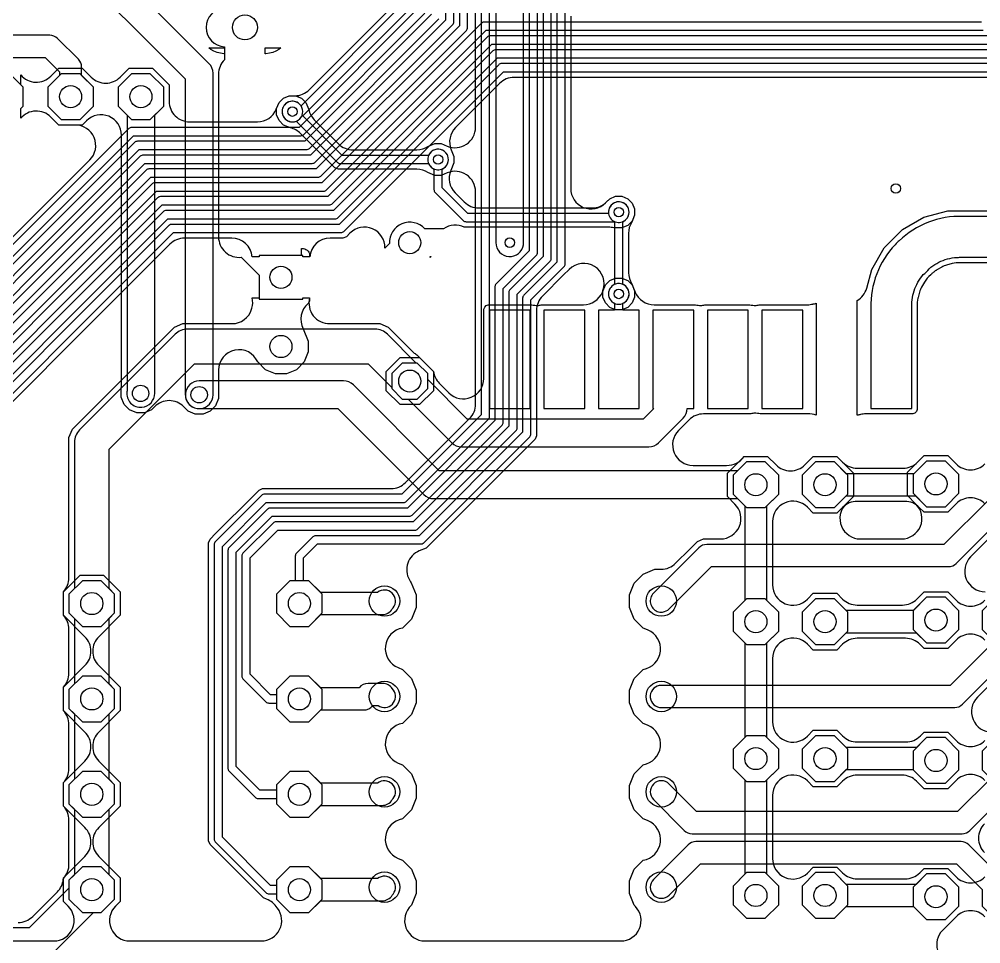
# Model space of a CAD drawing. Header units: millimetres. Extents: x -12 to 258, y 0 to 147.
# Drawn here: x 197.4 to 232.68, y 50.16 to 84.08 of the extents above; entities that cross this region are included whole.
import ezdxf

# ---------------------------------------------------------------- set-up
doc = ezdxf.new("R2010")
doc.units = ezdxf.units.MM

msp = doc.modelspace()

# ---------------------------------------------------------------- linework, layer by layer
at = {"layer": '16_copper'}
for points in [[(213.548, 91.1), (213.548, 83.837), (208.295, 78.584), (202.158, 78.584, 0.198912), (202.051, 78.54), (183.695, 60.184)], [(213.04, 90.945), (213.04, 84.047), (208.085, 79.092), (201.948, 79.092, 0.198912), (201.84, 79.048), (183.485, 60.692)], [(183.656, 60.432), (202.011, 78.788), (208.148, 78.788, 0.198912), (208.256, 78.832), (213.3, 83.876, 0.198912), (213.344, 83.984), (213.344, 91.008, 0.198912)], [(183.866, 59.924), (202.221, 78.28), (208.358, 78.28, 0.198912), (208.466, 78.324), (213.808, 83.666, 0.198912), (213.852, 83.774), (213.852, 91.037)], [(212.024, 84.468), (207.664, 80.108), (201.527, 80.108, 0.198912), (201.419, 80.064), (183.064, 61.708)], [(183.199, 62.131), (199.984, 78.916, 0.668179), (199.454, 80.196), (198.849, 80.196), (198.556, 80.488, 0.439552), (197.45, 80.443), (197.45, 80.802), (197.538, 80.89), (197.538, 81.585), (197.45, 81.673), (197.45, 82.032, 0.439552), (198.556, 81.987), (198.849, 82.279), (199.711, 82.279), (200.04, 81.951, 0.414214), (201.1, 81.951), (201.429, 82.279), (202.291, 82.279), (202.901, 81.669), (202.901, 81.062, 0.414214), (203.651, 80.312), (206.136, 80.312, 0.303348), (206.829, 80.775), (206.93, 81.019), (207.094, 81.183), (207.307, 81.271), (207.51, 81.271, 0.198912), (208.041, 81.491), (211.093, 84.543, 0.198912)], [(211.516, 84.679), (207.738, 80.901), (207.708, 80.94), (207.673, 80.975), (207.634, 81.005), (207.591, 81.03), (207.545, 81.049), (207.497, 81.062), (207.448, 81.068), (207.398, 81.068), (207.349, 81.062), (207.301, 81.049), (207.255, 81.03), (207.213, 81.005), (207.173, 80.975), (207.138, 80.94), (207.108, 80.9), (207.083, 80.857), (207.064, 80.812), (207.051, 80.764), (207.045, 80.715), (207.045, 80.665), (207.051, 80.616), (207.064, 80.568), (207.083, 80.522), (207.108, 80.479), (207.138, 80.44), (207.173, 80.405), (207.213, 80.375), (207.255, 80.35), (207.301, 80.331), (207.349, 80.318), (207.398, 80.312), (207.448, 80.312), (207.497, 80.318, 0.198912), (207.738, 80.479), (207.763, 80.522, 0.167316), (207.85, 80.582), (211.776, 84.508, 0.198912)], [(183.235, 61.448), (201.59, 79.804), (207.727, 79.804, 0.198912), (207.835, 79.848), (212.284, 84.297, 0.198912)], [(212.532, 84.258), (207.874, 79.6), (201.737, 79.6, 0.198912), (201.63, 79.556), (183.274, 61.2)], [(183.445, 60.94), (201.801, 79.296), (207.937, 79.296, 0.198912), (208.045, 79.34), (212.792, 84.087, 0.198912)], [(232.706, 83.976), (214.469, 83.976, 0.198912), (214.361, 83.932), (208.506, 78.076), (202.369, 78.076, 0.198912), (202.261, 78.032), (183.906, 59.676)], [(184.076, 59.416), (202.432, 77.772), (208.569, 77.772, 0.198912), (208.676, 77.816), (214.532, 83.672), (232.769, 83.672, 0.198912)], [(232.916, 83.468), (214.679, 83.468, 0.198912), (214.571, 83.424), (208.716, 77.568), (202.579, 77.568, 0.198912), (202.471, 77.524), (184.116, 59.168)], [(184.287, 58.908), (202.642, 77.264), (208.779, 77.264, 0.198912), (208.887, 77.308), (214.742, 83.164), (232.979, 83.164, 0.198912)], [(233.126, 82.96), (214.89, 82.96, 0.198912), (214.782, 82.916), (208.926, 77.06), (202.79, 77.06, 0.198912), (202.682, 77.016), (184.326, 58.66)], [(184.497, 58.4), (202.853, 76.756), (208.99, 76.756, 0.198912), (209.097, 76.8), (214.953, 82.656), (233.19, 82.656, 0.198912)], [(233.337, 82.452), (215.1, 82.452, 0.198912), (214.992, 82.408), (209.137, 76.552), (203, 76.552, 0.198912), (202.892, 76.508), (184.537, 58.152)], [(184.708, 57.892), (203.063, 76.248), (209.2, 76.248, 0.198912), (209.308, 76.292), (215.163, 82.148), (233.4, 82.148, 0.198912)], [(233.471, 81.944), (215.558, 81.944, 0.198912), (215.028, 81.725), (213.412, 80.109, 0.303349), (213.249, 79.291), (213.35, 79.047), (213.35, 78.815), (213.231, 78.527, 0.303348), (213.393, 77.71), (213.728, 77.375, 0.198912), (214.258, 77.156), (218.423, 77.156, 0.198915), (218.953, 77.375), (219.071, 77.493), (219.284, 77.581), (219.516, 77.581), (219.729, 77.493), (219.893, 77.329), (219.981, 77.116), (219.981, 76.884), (219.893, 76.671), (219.729, 76.507), (219.516, 76.419), (219.265, 76.419, 0.0649), (219.073, 76.444), (213.729, 76.444, 0.273181), (212.968, 76.388), (212.281, 76.388, 0.69854), (210.98, 75.848), (210.816, 75.684, 0.676907), (209.535, 76.232), (209.401, 76.099), (209.271, 76.044), (208.804, 76.044, 0.388765), (208.058, 75.36), (207.8, 75.36), (207.8, 75.41), (206.2, 75.41), (206.2, 75.36), (205.943, 75.36, 0.38878), (205.196, 76.044), (203.458, 76.044, 0.198912), (202.928, 75.825), (184.801, 57.699)], [(233.659, 75.143), (231.932, 75.143, 0.099923), (231.633, 75.11), (231.432, 75.057, 0.065544), (231.252, 74.982), (231.071, 74.878), (231.05, 74.864, 0.013883), (231.014, 74.841), (230.96, 74.799, 0.037301), (230.874, 74.723), (230.848, 74.699, 0.119038), (230.618, 74.425), (230.514, 74.244, 0.065544), (230.439, 74.064), (230.386, 73.863), (230.38, 73.838, 0.090621), (230.353, 73.564), (230.353, 69.76), (230.322, 69.685), (230.265, 69.628), (230.19, 69.597), (228.472, 69.597, 0.065233), (228.277, 69.571), (228.274, 69.57, 0.040864), (228.15, 69.546), (228.15, 71.6, 0.000022), (228.15, 71.6), (228.15, 73.756, 0.198212), (228.498, 74.21), (228.682, 74.897), (229.137, 75.685), (229.219, 75.767), (229.811, 76.359), (230.599, 76.814), (231.477, 77.049), (233.659, 77.049, 0.252577)], [(234.053, 76.846), (231.852, 76.846), (231.692, 76.838), (231.534, 76.823), (231.376, 76.799), (231.219, 76.768), (231.064, 76.729), (230.912, 76.683), (230.762, 76.629), (230.614, 76.568), (230.47, 76.5), (230.329, 76.425), (230.192, 76.343), (230.06, 76.254), (229.931, 76.159), (229.808, 76.058), (229.69, 75.951, 0.067681), (229.545, 75.806), (229.438, 75.688), (229.337, 75.565), (229.242, 75.436), (229.153, 75.304), (229.071, 75.167), (228.996, 75.026), (228.928, 74.882), (228.867, 74.734), (228.813, 74.584), (228.767, 74.432), (228.728, 74.277), (228.697, 74.12), (228.673, 73.962), (228.658, 73.804), (228.65, 73.644), (228.65, 69.8), (230.15, 69.8), (230.15, 73.564), (230.151, 73.607), (230.155, 73.693), (230.163, 73.779), (230.176, 73.864), (230.193, 73.948), (230.213, 74.031), (230.238, 74.113), (230.267, 74.194), (230.3, 74.274), (230.337, 74.351), (230.377, 74.427), (230.422, 74.501), (230.469, 74.572), (230.52, 74.641), (230.575, 74.708, 0.098994), (230.788, 74.921), (230.855, 74.976), (230.924, 75.027), (230.995, 75.074), (231.069, 75.119), (231.145, 75.159), (231.222, 75.196), (231.302, 75.229), (231.383, 75.258), (231.465, 75.283), (231.548, 75.303), (231.632, 75.32), (231.717, 75.333), (231.803, 75.341, 0.042262), (231.932, 75.346), (234.053, 75.346)], [(197.362, 50.938, 0.198912), (197.892, 51.158), (198.799, 52.064, 0.170182), (199.013, 52.512), (199.017, 52.553, 0.195576), (199.222, 53.085), (199.222, 54.695, 0.190508), (199.019, 55.207), (199.019, 56.073, 0.190567), (199.222, 56.585), (199.222, 58.195, 0.190508), (199.019, 58.707), (199.019, 59.573, 0.190567), (199.222, 60.085), (199.222, 61.695, 0.190508), (199.019, 62.207), (199.019, 63.073, 0.190567), (199.222, 63.585), (199.222, 68.727), (199.349, 69.035), (203.095, 72.781), (203.403, 72.908), (205.206, 72.908, 0.330871), (205.925, 73.442), (205.932, 73.473, 0.12784), (205.946, 73.86), (206.2, 73.86), (206.2, 73.81), (207.8, 73.81), (207.8, 73.86), (208.054, 73.86, 0.494571), (208.794, 72.908), (210.627, 72.908), (210.935, 72.781), (211.832, 71.883, 0.00437), (211.841, 71.874), (211.862, 71.856, 0.049681), (211.986, 71.766), (212.601, 71.15, 0.163333), (212.813, 70.723), (213.166, 70.369, 0.66818), (214.447, 70.9), (214.447, 73.44), (214.478, 73.515), (214.535, 73.572), (214.61, 73.603), (216.211, 73.603, 0.07075), (216.42, 73.579), (216.448, 73.58, 0.047332), (216.591, 73.603), (218.105, 73.603, 0.303347), (218.798, 74.066), (218.907, 74.329), (219.071, 74.493), (219.284, 74.581), (219.516, 74.581), (219.729, 74.493), (219.893, 74.329), (220.002, 74.066, 0.303347), (220.695, 73.603), (222.211, 73.603, 0.07075), (222.42, 73.579), (222.448, 73.58, 0.047332), (222.591, 73.603), (224.211, 73.603, 0.070733), (224.42, 73.579), (224.448, 73.58, 0.047338), (224.591, 73.603), (226.328, 73.603, 0.065233), (226.523, 73.629), (226.526, 73.63, 0.040863), (226.65, 73.654), (226.65, 71.6, 0.000022), (226.65, 71.6), (226.65, 69.546, 0.108413), (226.328, 69.597), (224.589, 69.597, 0.07075), (224.38, 69.621), (224.352, 69.62, 0.047332), (224.209, 69.597), (222.513, 69.597, 0.198912), (221.983, 69.377), (221.594, 68.989, 0.66818), (222.125, 67.708), (223.358, 67.708, 0.252914), (223.999, 68.038), (224.861, 68.038), (225.17, 67.73, 0.414214), (226.23, 67.73), (226.539, 68.038), (227.401, 68.038), (227.613, 67.826, 0.198912), (228.144, 67.607), (229.833, 67.607, 0.198912), (230.364, 67.826), (230.609, 68.071), (231.471, 68.071), (231.78, 67.763, 0.414214), (232.84, 67.763)], [(198.469, 49.651), (200.12, 51.302), (200.407, 51.302), (200.898, 51.793), (200.898, 52.487), (200.695, 52.69), (200.695, 55.09), (200.898, 55.293), (200.898, 55.987), (200.695, 56.19), (200.695, 58.59), (200.898, 58.793), (200.898, 59.487), (200.695, 59.69), (200.695, 62.09), (200.898, 62.293), (200.898, 62.987), (200.695, 63.19), (200.695, 68.297), (203.833, 71.435), (210.197, 71.435), (211.07, 70.562), (211.07, 70.526), (211.456, 70.14), (211.672, 70.14), (213.271, 68.541, 0.198912), (213.63, 68.392), (220.5, 68.392, 0.198912), (220.859, 68.541), (221.759, 69.441, 0.198912), (221.908, 69.8), (222.15, 69.8), (222.15, 73.4), (220.65, 73.4), (220.65, 69.8), (220.682, 69.8), (220.29, 69.408), (213.84, 69.408), (212.39, 70.858), (212.39, 71.074), (212.004, 71.46), (211.968, 71.46), (210.909, 72.519, 0.198912), (210.46, 72.705), (203.57, 72.705, 0.198912), (203.121, 72.519), (199.611, 69.009, 0.198912), (199.425, 68.56), (199.425, 63.19), (199.222, 62.987), (199.222, 62.293), (199.425, 62.09), (199.425, 59.69), (199.222, 59.487), (199.222, 58.793), (199.425, 58.59), (199.425, 56.19), (199.222, 55.987), (199.222, 55.293), (199.425, 55.09), (199.425, 52.69), (199.222, 52.487), (199.222, 52.2), (197.757, 50.735), (67.5, 50.735, 0.967636)], [(232.84, 66.297, 0.414214), (231.78, 66.297), (231.471, 65.989), (230.609, 65.989), (230.43, 66.168, 0.198912), (229.899, 66.387), (228.144, 66.387, 0.198912), (227.613, 66.168), (227.401, 65.956), (226.539, 65.956), (226.32, 66.174, 0.66818), (225.04, 65.644), (225.04, 63.327, 0.66818), (226.32, 62.796), (226.539, 63.015), (227.401, 63.015), (227.613, 62.803, 0.198912), (228.144, 62.583), (229.81, 62.583, 0.198912), (230.34, 62.803), (230.609, 63.071), (231.471, 63.071), (231.78, 62.763, 0.414214), (232.84, 62.763)], [(232.84, 61.297, 0.414214), (231.78, 61.297), (231.471, 60.989), (230.609, 60.989), (230.453, 61.144, 0.198912), (229.923, 61.364), (228.144, 61.364, 0.198912), (227.613, 61.144), (227.401, 60.932), (226.539, 60.932), (226.32, 61.151, 0.66818), (225.04, 60.621), (225.04, 58.303, 0.66818), (226.32, 57.773), (226.539, 57.992), (227.401, 57.992), (227.613, 57.78, 0.198912), (228.144, 57.56), (229.937, 57.56, 0.198912), (230.467, 57.78), (230.609, 57.921), (231.471, 57.921), (231.78, 57.613, 0.414214), (232.84, 57.613)], [(232.84, 56.147, 0.414214), (231.78, 56.147), (231.471, 55.839), (230.609, 55.839), (230.326, 56.121, 0.198912), (229.796, 56.341), (228.144, 56.341, 0.198912), (227.613, 56.121), (227.401, 55.909), (226.539, 55.909), (226.32, 56.128, 0.66818), (225.04, 55.597), (225.04, 53.28, 0.66818), (226.32, 52.75), (226.539, 52.968), (227.401, 52.968), (227.613, 52.756, 0.198912), (228.144, 52.537), (229.913, 52.537, 0.198912), (230.444, 52.756), (230.609, 52.921), (231.471, 52.921), (231.78, 52.613, 0.414214), (232.84, 52.613)], [(232.84, 51.147, 0.414214), (231.78, 51.147), (231.276, 50.644, 0.566634), (231.625, 49.386)]]:
    msp.add_lwpolyline(points, format="xyb", dxfattribs=at)
for points in [[(204.904, 82.812), (204.778, 82.829), (204.656, 82.862), (204.539, 82.91), (204.429, 82.973), (204.359, 83.027), (204.928, 83.027), (204.928, 82.812)], [(206.428, 82.812), (206.428, 83.027), (206.997, 83.027), (206.927, 82.973), (206.817, 82.91), (206.7, 82.862), (206.578, 82.829), (206.452, 82.812)], [(200.118, 80.89), (200.118, 81.585), (199.627, 82.076), (198.933, 82.076), (198.442, 81.585), (198.442, 80.89), (198.933, 80.399), (199.627, 80.399)], [(202.698, 80.89), (202.698, 81.585), (202.207, 82.076), (201.513, 82.076), (201.022, 81.585), (201.022, 80.89), (201.513, 80.399), (202.207, 80.399)], [(212.48, 75.372), (212.515, 75.372), (212.48, 75.337)], [(216.15, 73.4), (214.65, 73.4), (214.65, 69.8), (216.15, 69.8)], [(218.15, 73.4), (216.65, 73.4), (216.65, 69.8), (218.15, 69.8)], [(224.15, 73.4), (222.65, 73.4), (222.65, 69.8), (224.15, 69.8)], [(226.15, 73.4), (224.65, 73.4), (224.65, 69.8), (226.15, 69.8)], [(227.749, 66.591), (230.294, 66.591), (230.693, 66.192), (231.387, 66.192), (231.878, 66.683), (231.878, 67.377), (231.387, 67.868), (230.693, 67.868), (230.228, 67.403), (227.749, 67.403), (227.317, 67.835), (226.623, 67.835), (226.132, 67.344), (226.132, 66.65), (226.623, 66.159), (227.317, 66.159)], [(227.749, 61.567), (230.317, 61.567), (230.693, 61.192), (231.387, 61.192), (231.878, 61.683), (231.878, 62.377), (231.387, 62.868), (230.693, 62.868), (230.205, 62.38), (227.749, 62.38), (227.317, 62.812), (226.623, 62.812), (226.132, 62.321), (226.132, 61.626), (226.623, 61.135), (227.317, 61.135)], [(231.878, 56.533), (231.878, 57.227), (231.387, 57.718), (230.693, 57.718), (230.331, 57.357), (227.749, 57.357), (227.317, 57.789), (226.623, 57.789), (226.132, 57.298), (226.132, 56.603), (226.623, 56.112), (227.317, 56.112), (227.749, 56.544), (230.202, 56.544), (230.202, 56.533), (230.693, 56.042), (231.387, 56.042)], [(231.878, 51.533), (231.878, 52.227), (231.387, 52.718), (230.693, 52.718), (230.308, 52.333), (227.749, 52.333), (227.317, 52.765), (226.623, 52.765), (226.132, 52.274), (226.132, 51.58), (226.623, 51.089), (227.317, 51.089), (227.749, 51.521), (230.214, 51.521), (230.693, 51.042), (231.387, 51.042)]]:
    msp.add_lwpolyline(points, close=True, dxfattribs=at)
for points in [[(219.474, 76.628, 1), (219.326, 77.372), (219.278, 77.359, 0.35648), (219.025, 76.952), (213.863, 76.952), (212.921, 77.894), (212.921, 78.585, 0.957229), (212.647, 79.29), (212.601, 79.271, 0.637026), (212.616, 78.585), (212.616, 77.831, 0.198912), (212.661, 77.723), (213.692, 76.692, 0.198912), (213.8, 76.648), (219.2, 76.648, 0.1148), (219.278, 76.641), (219.326, 76.628), (219.375, 76.622), (219.425, 76.622)], [(220.15, 73.4), (219.552, 73.4), (219.552, 73.654, 0.957229), (219.278, 74.359), (219.232, 74.34, 0.637026), (219.248, 73.654), (219.248, 73.4), (218.65, 73.4), (218.65, 69.8), (220.15, 69.8)], [(225.268, 51.58), (225.268, 52.274), (224.836, 52.706), (224.836, 56.171), (225.268, 56.603), (225.268, 57.298), (224.836, 57.729), (224.836, 61.195), (225.268, 61.626), (225.268, 62.321), (224.836, 62.753), (224.836, 66.218), (225.268, 66.65), (225.268, 67.344), (224.777, 67.835), (224.083, 67.835), (223.753, 67.505), (212.813, 67.505), (209.659, 70.659, 0.198912), (209.3, 70.808), (204, 70.808, 0.929363), (203.926, 69.797), (204, 69.792), (209.09, 69.792), (212.244, 66.638, 0.198912), (212.603, 66.489), (223.753, 66.489), (224.024, 66.218), (224.024, 62.753), (223.592, 62.321), (223.592, 61.626), (224.024, 61.195), (224.024, 57.729), (223.592, 57.298), (223.592, 56.603), (224.024, 56.171), (224.024, 52.706), (223.592, 52.274), (223.592, 51.58), (224.083, 51.089), (224.777, 51.089)], [(208.459, 62.234), (210.71, 62.234, 0.279149), (211.087, 62.443), (211.121, 62.48, 0.889012), (210.547, 63.046), (208.459, 63.046), (208.027, 63.478), (207.333, 63.478), (206.842, 62.987), (206.842, 62.293), (207.333, 61.802), (208.027, 61.802)], [(208.459, 58.734), (210.04, 58.734, 0.235992), (210.368, 58.894), (210.573, 58.894, 0.83559), (211.131, 59.466), (211.087, 59.517, 0.261838), (210.73, 59.706), (210.2, 59.706, 0.235992), (209.872, 59.546), (208.459, 59.546), (208.027, 59.978), (207.333, 59.978), (206.842, 59.487), (206.842, 58.793), (207.333, 58.302), (208.027, 58.302)], [(208.459, 55.234), (210.71, 55.234, 0.279155), (211.087, 55.443), (211.121, 55.48, 0.889022), (210.547, 56.046), (208.459, 56.046), (208.027, 56.478), (207.333, 56.478), (206.842, 55.987), (206.842, 55.293), (207.333, 54.802), (208.027, 54.802)], [(208.459, 51.734), (210.71, 51.734, 0.279157), (211.087, 51.943), (211.121, 51.98, 0.889027), (210.547, 52.546), (208.459, 52.546), (208.027, 52.978), (207.333, 52.978), (206.842, 52.487), (206.842, 51.793), (207.333, 51.302), (208.027, 51.302)]]:
    msp.add_lwpolyline(points, format="xyb", close=True, dxfattribs=at)
at = {"layer": '1_copper'}
for points in [[(198.99, 86.392), (203.492, 81.89), (203.492, 70.3), (203.495, 70.244), (203.504, 70.188), (203.52, 70.134), (203.541, 70.082), (203.568, 70.032), (203.6, 69.986), (203.638, 69.944), (203.679, 69.906), (203.725, 69.873), (203.774, 69.845), (203.826, 69.823), (203.879, 69.807), (203.935, 69.796), (203.991, 69.792), (204.047, 69.794, 0.38717), (204.508, 70.3), (204.508, 82.1, 0.198912), (204.359, 82.459), (199.559, 87.259, 0.198912)], [(214.348, 85.137), (214.348, 69.563), (211.437, 66.652), (206.4, 66.652, 0.198912), (206.292, 66.608), (204.592, 64.908, 0.198912), (204.548, 64.8), (204.548, 54, 0.198912), (204.592, 53.892), (206.452, 52.032, 0.198912), (206.56, 51.988), (206.842, 51.988), (206.842, 51.793), (207.333, 51.302), (208.027, 51.302), (208.518, 51.793), (208.518, 52.487), (208.027, 52.978), (207.333, 52.978), (206.842, 52.487), (206.842, 52.292), (206.623, 52.292), (204.852, 54.063), (204.852, 64.737), (206.463, 66.348), (211.5, 66.348, 0.198912), (211.608, 66.392), (214.608, 69.392, 0.198912), (214.652, 69.5), (214.652, 85.2, 0.198912)], [(216.111, 85.064), (216.111, 75.585), (214.9, 74.374, 0.198912), (214.856, 74.267), (214.856, 69.353), (211.647, 66.144), (206.61, 66.144, 0.198912), (206.503, 66.1), (205.1, 64.697, 0.198912), (205.056, 64.59), (205.056, 56.592, 0.198912), (205.1, 56.484), (206.052, 55.532, 0.198912), (206.16, 55.488), (206.842, 55.488), (206.842, 55.293), (207.333, 54.802), (208.027, 54.802), (208.518, 55.293), (208.518, 55.987), (208.027, 56.478), (207.333, 56.478), (206.842, 55.987), (206.842, 55.792), (206.223, 55.792), (205.36, 56.655), (205.36, 64.526), (206.674, 65.84), (211.71, 65.84, 0.198912), (211.818, 65.884), (215.116, 69.182, 0.198912), (215.16, 69.29), (215.16, 74.204), (216.371, 75.415, 0.198912), (216.416, 75.522), (216.416, 85)], [(214.892, 85.302), (214.892, 75.88, 0.929363), (215.903, 75.806), (215.908, 75.88), (215.908, 85.219, 0.029082)], [(177.357, 50.257), (198.659, 50.257, 0.66818), (199.19, 51.538), (199.019, 51.709), (199.019, 52.571), (199.807, 53.36, 0.414214), (199.807, 54.42), (199.019, 55.209), (199.019, 56.071), (199.807, 56.86, 0.414214), (199.807, 57.92), (199.019, 58.709), (199.019, 59.571), (199.807, 60.36, 0.414214), (199.807, 61.42), (199.019, 62.209), (199.019, 63.071), (199.629, 63.681), (200.491, 63.681), (201.101, 63.071), (201.101, 62.209), (200.313, 61.42, 0.414214), (200.313, 60.36), (201.101, 59.571), (201.101, 58.709), (200.313, 57.92, 0.414214), (200.313, 56.86), (201.101, 56.071), (201.101, 55.209), (200.313, 54.42, 0.414214), (200.313, 53.36), (201.101, 52.571), (201.101, 51.709), (200.93, 51.538, 0.66818), (201.461, 50.257), (206.279, 50.257, 0.622548), (206.873, 51.465), (206.864, 51.475, 0.168202), (206.477, 51.789), (206.359, 51.839), (206.153, 52.044), (204.399, 53.799), (204.344, 53.929), (204.344, 64.871), (204.399, 65.001), (204.604, 65.207), (204.604, 65.207), (205.993, 66.596), (205.993, 66.596), (206.199, 66.801), (206.329, 66.856), (211.042, 66.856, 0.198912), (211.572, 67.075), (213.925, 69.428, 0.198912), (214.144, 69.958), (214.144, 77.749, 0.534512), (213.107, 78.442), (212.885, 78.35), (212.653, 78.35), (212.398, 78.455, 0.144211), (211.992, 78.576), (209.111, 78.576), (208.98, 78.63), (207.721, 79.889, 0.141262), (207.348, 80.091), (207.094, 80.197), (206.93, 80.36), (206.842, 80.574), (206.842, 80.805), (206.93, 81.019), (207.094, 81.183), (207.307, 81.271), (207.539, 81.271), (207.752, 81.183), (207.916, 81.019), (208.022, 80.764, 0.144209), (208.224, 80.392), (209.109, 79.506, 0.198912), (209.64, 79.287), (211.992, 79.287, 0.141268), (212.398, 79.407), (212.653, 79.513), (212.885, 79.513), (213.107, 79.42, 0.534512), (214.144, 80.113), (214.144, 84.742, 0.198912)], [(216.619, 84.853), (216.619, 75.375), (215.408, 74.164, 0.198912), (215.364, 74.056), (215.364, 69.142), (211.858, 65.636), (206.821, 65.636, 0.198912), (206.713, 65.592), (205.608, 64.487, 0.198912), (205.564, 64.379), (205.564, 59.984, 0.198912), (205.608, 59.876), (206.452, 59.032, 0.198912), (206.56, 58.988), (206.842, 58.988), (206.842, 58.793), (207.333, 58.302), (208.027, 58.302), (208.518, 58.793), (208.518, 59.487), (208.027, 59.978), (207.333, 59.978), (206.842, 59.487), (206.842, 59.292), (206.623, 59.292), (205.868, 60.047), (205.868, 64.316), (206.884, 65.332), (211.921, 65.332, 0.198912), (212.029, 65.376), (215.624, 68.971, 0.198912), (215.668, 69.079), (215.668, 73.993), (216.879, 75.204, 0.198912), (216.924, 75.312), (216.924, 84.79)], [(204.932, 84.489, 0.949477), (204.928, 83.067), (204.928, 82.589, 0.197374), (204.711, 82.062), (204.711, 76.091, 0.447588), (205.545, 75.346), (206.2, 74.692), (206.2, 73.81), (207.8, 73.81), (207.8, 73.86), (208.054, 73.86), (208.054, 73.785), (208.044, 73.736), (208.025, 73.69), (207.997, 73.648, 0.351096), (207.817, 72.718), (208.003, 72.27), (208.003, 71.87), (207.851, 71.502), (207.568, 71.219), (207.2, 71.067), (206.8, 71.067), (206.432, 71.219), (206.148, 71.503, 0.813064), (204.711, 71.203), (204.711, 70.159), (204.603, 69.897), (204.403, 69.697), (204.141, 69.589), (203.859, 69.589), (203.597, 69.697), (203.43, 69.864, 0.414215), (202.37, 69.864), (202.253, 69.747), (201.991, 69.639), (201.709, 69.639), (201.447, 69.747), (201.247, 69.947), (201.139, 70.209), (201.139, 70.547, 0.039494), (201.149, 70.665), (201.149, 79.823, 0.66818), (199.868, 80.353), (199.711, 80.196), (198.849, 80.196), (198.556, 80.488, 0.439552), (197.45, 80.443), (197.45, 80.802), (197.538, 80.89), (197.538, 81.585), (197.047, 82.076)], [(217.127, 84.643), (217.127, 75.165), (215.916, 73.954, 0.198912), (215.872, 73.846), (215.872, 68.932), (212.068, 65.128), (208.276, 65.128, 0.198912), (208.168, 65.084), (207.572, 64.488, 0.198912), (207.528, 64.38), (207.528, 63.478), (207.333, 63.478), (206.842, 62.987), (206.842, 62.293), (207.333, 61.802), (208.027, 61.802), (208.518, 62.293), (208.518, 62.987), (208.027, 63.478), (207.832, 63.478), (207.832, 64.317), (208.339, 64.824), (212.131, 64.824, 0.198912), (212.239, 64.868), (216.132, 68.761, 0.198912), (216.176, 68.869), (216.176, 73.783), (217.387, 74.994, 0.198912), (217.432, 75.101), (217.432, 84.58)], [(217.635, 84.185), (217.635, 77.868, 0.668181), (218.916, 77.338), (219.071, 77.493), (219.284, 77.581), (219.516, 77.581), (219.729, 77.493), (219.893, 77.329), (219.981, 77.116), (219.981, 76.884), (219.876, 76.629, 0.144211), (219.756, 76.223), (219.756, 74.777, 0.141268), (219.876, 74.37), (219.981, 74.116), (219.981, 73.884), (219.893, 73.671), (219.729, 73.507), (219.516, 73.419), (219.284, 73.419), (219.071, 73.507), (218.907, 73.671), (218.819, 73.884), (218.819, 74.119, 0.799804), (217.582, 74.901), (217.376, 74.694), (217.376, 74.694), (216.599, 73.918, 0.198912), (216.38, 73.388), (216.38, 68.798), (216.325, 68.667), (212.538, 64.88), (212.538, 64.88), (212.333, 64.675), (212.079, 64.57, 0.450515), (211.714, 63.508), (211.73, 63.481, 0.031084), (211.786, 63.403), (211.968, 62.962), (211.968, 62.498), (211.791, 62.068), (211.462, 61.739, 0.753952), (211.301, 60.287), (211.462, 60.221), (211.791, 59.892), (211.968, 59.462), (211.968, 58.998), (211.791, 58.568), (211.462, 58.239, 0.753952), (211.301, 56.787), (211.462, 56.721), (211.791, 56.392), (211.968, 55.962), (211.968, 55.498), (211.791, 55.068), (211.462, 54.739, 0.753952), (211.301, 53.287), (211.462, 53.221), (211.791, 52.892), (211.968, 52.462), (211.968, 51.998), (211.791, 51.568, 0.689249), (212.29, 50.257), (219.47, 50.257, 0.661752), (220.009, 51.527), (220, 51.538), (219.969, 51.568), (219.792, 51.998), (219.792, 52.462), (219.969, 52.892), (220.298, 53.221, 0.753952), (220.459, 54.673), (220.298, 54.739), (219.969, 55.068), (219.792, 55.498), (219.792, 55.962), (219.969, 56.392), (220.298, 56.721, 0.753952), (220.459, 58.173), (220.298, 58.239), (219.969, 58.568), (219.792, 58.998), (219.792, 59.462), (219.969, 59.892), (220.298, 60.221, 0.753952), (220.459, 61.673), (220.298, 61.739), (219.969, 62.068), (219.792, 62.498), (219.792, 62.962), (219.969, 63.392), (220.298, 63.721), (220.728, 63.898), (220.956, 63.898, 0.198913), (221.486, 64.118), (222.008, 64.64), (222.008, 64.64), (222.285, 64.917), (222.509, 65.01), (223.134, 65.01, 0.66818), (223.664, 66.29), (223.389, 66.566), (223.389, 67.428), (223.999, 68.038), (224.861, 68.038), (225.17, 67.73, 0.414214), (226.23, 67.73), (226.539, 68.038), (227.401, 68.038), (228.011, 67.428), (228.011, 66.566), (227.736, 66.29, 0.66818), (228.266, 65.01), (229.777, 65.01, 0.66818), (230.307, 66.29), (229.999, 66.599), (229.999, 67.461), (230.609, 68.071), (231.471, 68.071), (231.78, 67.763, 0.414214), (232.84, 67.763)], [(177.579, 82.678), (198.348, 82.678), (198.874, 82.152), (198.874, 82.016), (198.442, 81.585), (198.442, 80.89), (198.933, 80.399), (199.627, 80.399), (200.118, 80.89), (200.118, 81.585), (199.686, 82.016), (199.686, 82.32, 0.198912), (199.567, 82.607), (198.803, 83.371, 0.198912), (198.516, 83.49), (177.747, 83.49)], [(232.975, 66.45), (231.332, 64.806), (222.63, 64.806, 0.198912), (222.343, 64.687), (220.673, 63.017), (220.639, 62.98), (220.611, 62.938), (220.588, 62.893), (220.57, 62.846), (220.559, 62.797), (220.554, 62.747), (220.555, 62.696), (220.562, 62.647), (220.576, 62.598), (220.595, 62.551), (220.62, 62.508), (220.65, 62.467), (220.685, 62.431), (220.724, 62.399), (220.767, 62.373), (220.812, 62.351), (220.86, 62.336), (220.91, 62.327), (220.96, 62.324), (221.01, 62.327, 0.166761), (221.247, 62.443), (222.798, 63.994), (231.5, 63.994, 0.198912), (231.787, 64.113), (233.867, 66.192)], [(233.731, 65.769), (232.314, 64.352, 0.66818), (232.844, 63.071)], [(234.097, 60.735), (232.564, 59.202, 0.66818), (233.094, 57.921)], [(232.822, 54.56, 0.414214), (232.822, 53.5)]]:
    msp.add_lwpolyline(points, format="xyb", dxfattribs=at)
for points in [[(206.428, 82.812), (206.428, 83.027), (206.997, 83.027), (206.927, 82.973), (206.817, 82.91), (206.7, 82.862), (206.578, 82.829), (206.452, 82.812)], [(207.8, 75.36), (207.8, 75.41), (207.75, 75.41), (207.75, 75.664), (207.825, 75.664), (207.874, 75.654), (207.92, 75.635), (207.962, 75.607), (207.997, 75.572), (208.025, 75.53), (208.044, 75.484), (208.054, 75.435), (208.054, 75.36)], [(211.372, 69.936), (210.866, 70.442), (210.866, 71.158), (211.372, 71.664), (212.088, 71.664), (212.594, 71.158), (212.594, 70.442), (212.088, 69.936)], [(212.39, 70.526), (212.39, 71.074), (212.004, 71.46), (211.456, 71.46), (211.07, 71.074), (211.07, 70.526), (211.456, 70.14), (212.004, 70.14)], [(225.268, 66.65), (225.268, 67.344), (224.777, 67.835), (224.083, 67.835), (223.592, 67.344), (223.592, 66.65), (224.083, 66.159), (224.777, 66.159)], [(227.808, 66.65), (227.808, 67.344), (227.317, 67.835), (226.623, 67.835), (226.132, 67.344), (226.132, 66.65), (226.623, 66.159), (227.317, 66.159)], [(231.878, 66.683), (231.878, 67.377), (231.387, 67.868), (230.693, 67.868), (230.202, 67.377), (230.202, 66.683), (230.693, 66.192), (231.387, 66.192)], [(200.898, 62.293), (200.898, 62.987), (200.407, 63.478), (199.713, 63.478), (199.222, 62.987), (199.222, 62.293), (199.713, 61.802), (200.407, 61.802)], [(231.878, 61.683), (231.878, 62.377), (231.387, 62.868), (230.693, 62.868), (230.202, 62.377), (230.202, 61.683), (230.693, 61.192), (231.387, 61.192)], [(225.268, 61.626), (225.268, 62.321), (224.777, 62.812), (224.083, 62.812), (223.592, 62.321), (223.592, 61.626), (224.083, 61.135), (224.777, 61.135)], [(227.808, 61.626), (227.808, 62.321), (227.317, 62.812), (226.623, 62.812), (226.132, 62.321), (226.132, 61.626), (226.623, 61.135), (227.317, 61.135)], [(200.898, 58.793), (200.898, 59.487), (200.407, 59.978), (199.713, 59.978), (199.222, 59.487), (199.222, 58.793), (199.713, 58.302), (200.407, 58.302)], [(225.268, 56.603), (225.268, 57.298), (224.777, 57.789), (224.083, 57.789), (223.592, 57.298), (223.592, 56.603), (224.083, 56.112), (224.777, 56.112)], [(227.808, 56.603), (227.808, 57.298), (227.317, 57.789), (226.623, 57.789), (226.132, 57.298), (226.132, 56.603), (226.623, 56.112), (227.317, 56.112)], [(231.878, 56.533), (231.878, 57.227), (231.387, 57.718), (230.693, 57.718), (230.202, 57.227), (230.202, 56.533), (230.693, 56.042), (231.387, 56.042)], [(200.898, 55.293), (200.898, 55.987), (200.407, 56.478), (199.713, 56.478), (199.222, 55.987), (199.222, 55.293), (199.713, 54.802), (200.407, 54.802)], [(200.898, 51.793), (200.898, 52.487), (200.407, 52.978), (199.713, 52.978), (199.222, 52.487), (199.222, 51.793), (199.713, 51.302), (200.407, 51.302)], [(225.268, 51.58), (225.268, 52.274), (224.777, 52.765), (224.083, 52.765), (223.592, 52.274), (223.592, 51.58), (224.083, 51.089), (224.777, 51.089)], [(227.808, 51.58), (227.808, 52.274), (227.317, 52.765), (226.623, 52.765), (226.132, 52.274), (226.132, 51.58), (226.623, 51.089), (227.317, 51.089)], [(231.878, 51.533), (231.878, 52.227), (231.387, 52.718), (230.693, 52.718), (230.202, 52.227), (230.202, 51.533), (230.693, 51.042), (231.387, 51.042)]]:
    msp.add_lwpolyline(points, close=True, dxfattribs=at)
for points in [[(201.893, 69.844, 0.395749), (202.368, 70.36), (202.368, 80.56), (202.698, 80.89), (202.698, 81.585), (202.207, 82.076), (201.513, 82.076), (201.022, 81.585), (201.022, 80.89), (201.352, 80.56), (201.352, 70.447), (201.346, 70.411), (201.342, 70.355), (201.345, 70.298), (201.353, 70.243), (201.368, 70.188), (201.389, 70.136), (201.416, 70.086), (201.448, 70.04), (201.484, 69.997), (201.526, 69.959), (201.571, 69.925), (201.62, 69.897), (201.671, 69.874), (201.725, 69.858), (201.78, 69.847), (201.836, 69.842)], [(212.843, 78.559, 1), (212.695, 79.303), (212.647, 79.29, 0.210244), (212.423, 79.084), (209.245, 79.084), (207.776, 80.553, 0.957233), (207.083, 80.857), (207.064, 80.812, 0.637025), (207.56, 80.337), (209.074, 78.823, 0.198912), (209.182, 78.779), (212.423, 78.779), (212.429, 78.763), (212.454, 78.721), (212.484, 78.681), (212.519, 78.646), (212.558, 78.616), (212.601, 78.591), (212.647, 78.572), (212.695, 78.559), (212.744, 78.553), (212.794, 78.553)], [(219.474, 73.628, 0.733182), (219.552, 74.346), (219.552, 76.654, 0.957229), (219.278, 77.359), (219.232, 77.34, 0.637026), (219.248, 76.654), (219.248, 74.346), (219.232, 74.34), (219.189, 74.315), (219.15, 74.285), (219.115, 74.25), (219.085, 74.211), (219.06, 74.168), (219.041, 74.122), (219.028, 74.074), (219.022, 74.025), (219.022, 73.975), (219.028, 73.926), (219.041, 73.878), (219.06, 73.832), (219.085, 73.789), (219.115, 73.75), (219.15, 73.715), (219.189, 73.685), (219.232, 73.66), (219.278, 73.641), (219.326, 73.628), (219.375, 73.622), (219.425, 73.622)], [(231.73, 58.824, 0.19886), (232.017, 58.943), (233.867, 60.793, 0.198912), (233.986, 61.08), (233.986, 61.251), (234.418, 61.683), (234.418, 62.377), (233.927, 62.868), (233.233, 62.868), (232.742, 62.377), (232.742, 61.683), (233.174, 61.251), (233.174, 61.248), (231.562, 59.636), (220.96, 59.636, 0.920803), (220.893, 58.829), (220.96, 58.824), (231.73, 58.824)], [(232, 54.194, 0.19886), (232.287, 54.313), (233.867, 55.893, 0.141443), (233.976, 56.09), (234.418, 56.533), (234.418, 57.227), (233.927, 57.718), (233.233, 57.718), (232.742, 57.227), (232.742, 56.533), (233.05, 56.225), (231.832, 55.006), (222.258, 55.006), (221.247, 56.017, 1), (220.673, 55.443), (221.803, 54.313, 0.198912), (222.09, 54.194), (232, 54.194)], [(234.418, 51.533), (234.418, 52.227), (233.927, 52.718), (233.317, 52.718), (232.247, 53.787, 0.198912), (231.96, 53.906), (222.23, 53.906, 0.198912), (221.943, 53.787), (220.673, 52.517, 1), (221.247, 51.943), (222.398, 53.094), (231.792, 53.094), (232.742, 52.143), (232.742, 51.533), (233.233, 51.042), (233.927, 51.042)]]:
    msp.add_lwpolyline(points, format="xyb", close=True, dxfattribs=at)
at = {"layer": 'drills_PTH'}
for centre, radius in [((205.678, 83.778), 0.457), ((199.28, 81.237), 0.406), ((201.86, 81.237), 0.406), ((211.73, 75.88), 0.406), ((207, 74.61), 0.406), ((207, 72.07), 0.406), ((211.73, 70.8), 0.406), ((224.43, 66.997), 0.406), ((226.97, 66.997), 0.406), ((231.04, 67.03), 0.406), ((210.8, 62.73), 0.559), ((220.96, 62.73), 0.559), ((200.06, 62.64), 0.406), ((207.68, 62.64), 0.406), ((224.43, 61.974), 0.406), ((226.97, 61.974), 0.406), ((231.04, 62.03), 0.406), ((210.8, 59.23), 0.559), ((220.96, 59.23), 0.559), ((200.06, 59.14), 0.406), ((207.68, 59.14), 0.406), ((224.43, 56.95), 0.406), ((226.97, 56.95), 0.406), ((231.04, 56.88), 0.406), ((210.8, 55.73), 0.559), ((220.96, 55.73), 0.559), ((200.06, 55.64), 0.406), ((207.68, 55.64), 0.406), ((210.8, 52.23), 0.559), ((220.96, 52.23), 0.559), ((200.06, 52.14), 0.406), ((207.68, 52.14), 0.406), ((224.43, 51.927), 0.406), ((226.97, 51.927), 0.406), ((231.04, 51.88), 0.406)]:
    msp.add_circle(centre, radius, dxfattribs=at)
at = {"layer": 'drills_via_1_16'}
for centre, radius in [((207.423, 80.69), 0.175), ((212.769, 78.931), 0.175), ((229.568, 77.868), 0.175), ((219.4, 77), 0.175), ((215.4, 75.88), 0.175), ((219.4, 74), 0.175), ((201.85, 70.35), 0.3), ((204, 70.3), 0.3)]:
    msp.add_circle(centre, radius, dxfattribs=at)

doc.saveas('drawing.dxf')
